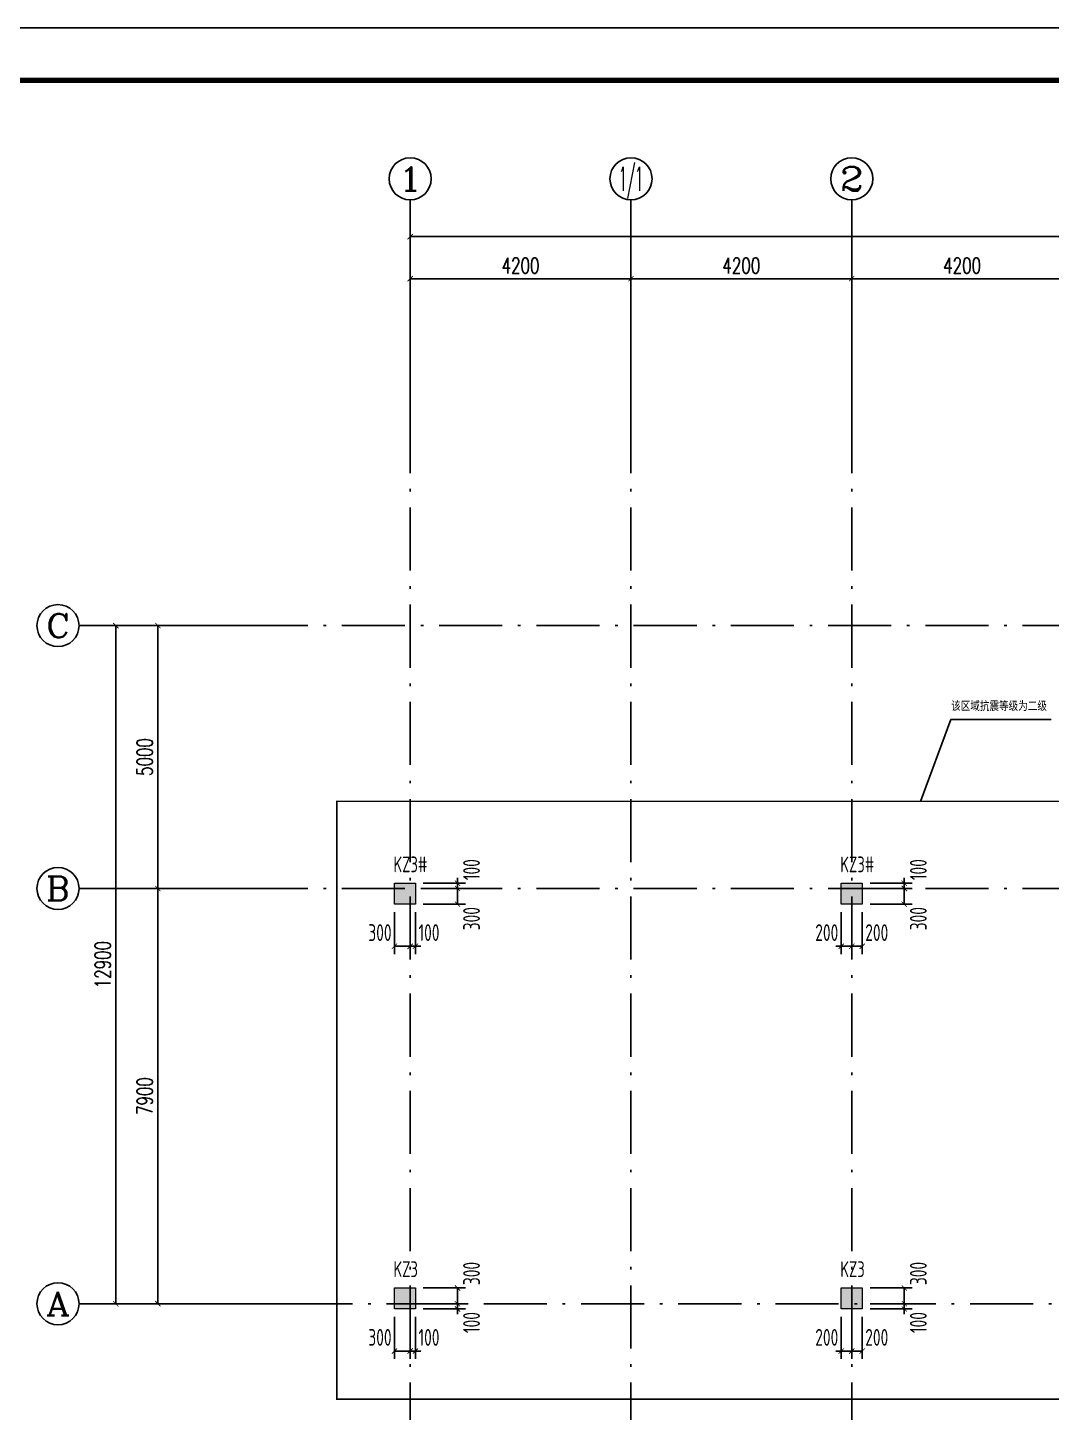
# Model space of a CAD drawing. Extents: x 169490 to 7584583, y -2399407 to 1374371.
# Drawn here: x 2643276 to 2662749, y 828852 to 855191 of the extents above; entities that cross this region are included whole.
import ezdxf
from ezdxf.enums import TextEntityAlignment as Align

# ---------------------------------------------------------------- set-up
doc = ezdxf.new("R2010")
doc.units = 0
doc.header["$LTSCALE"] = 100
doc.linetypes.add('D3轴线点划线', pattern=[18.5, 12, -3, 0.5, -3])
doc.linetypes.add('DASH', pattern=[0.35, 0.25, -0.1])
doc.layers.get('0').update_dxf_attribs({"linetype": 'CONTINUOUS'})
doc.layers.get('DEFPOINTS').update_dxf_attribs({"linetype": 'CONTINUOUS'})
for name, color, linetype in [('AXIS', 3, 'CONTINUOUS'), ('AXIS_TEXT', 4, 'CONTINUOUS'), ('C-AXIS(轴号)', 3, 'CONTINUOUS'), ('C-AXIS-T(字)', 7, 'CONTINUOUS'), ('C-DOTE', 8, 'D3轴线点划线'), ('dsptext_col', 2, 'CONTINUOUS'), ('S-COLU-DIM', 151, 'CONTINUOUS'), ('S-COLU-HATCH', 251, 'CONTINUOUS'), ('S-COLU-TEXT', 7, 'CONTINUOUS'), ('后浇带', 2, 'CONTINUOUS'), ('图框', 140, 'CONTINUOUS')]:
    doc.layers.add(name, color=color, linetype=linetype)
doc.layers.add('S-COLU-LINE1', color=6, linetype='CONTINUOUS', lineweight=18)
doc.styles.add('_TCH_AXIS', font='COMPLEX', dxfattribs={"bigfont": 'GBCBIG'})
doc.styles.add('_TCH_DIM_T3', font='SIMPLEX.shx', dxfattribs={"width": 0.705882, "bigfont": 'GBCBIG.shx'})
doc.styles.add('COMPLEX', font='COMPLEX')
doc.styles.add('TSSD_Dimension', font='Tssdeng.shx', dxfattribs={"width": 0.7, "bigfont": 'tssdchn.shx'})
doc.styles.add('黑体', font='simhei.ttf', dxfattribs={"width": 0.7})
doc.dimstyles.new('_TCH_ARCH&&100', dxfattribs={"dimtxt": 297.5, "dimasz": 100, "dimexe": 250, "dimexo": 300, "dimgap": 100, "dimtad": 1, "dimdec": 0, "dimzin": 0, "dimdsep": 46, "dimtxsty": '_TCH_DIM_T3', "dimblk": 'ARCHTICK', "dimcen": 0.09, "dimclrt": 7, "dimazin": 2, "dimtfac": 1, "dimtdec": 0, "dimtix": 1, "dimtmove": 2, "dimatfit": 3, "dimfxl": 1, "dimtolj": 1, "dimtzin": 0, "dimarcsym": 0})
doc.dimstyles.new('TSSD_100_100$0', dxfattribs={"dimtxt": 320, "dimasz": 100, "dimexe": 150, "dimexo": 150, "dimgap": 100, "dimtad": 1, "dimdec": 0, "dimzin": 0, "dimdsep": 46, "dimtxsty": 'TSSD_Dimension', "dimblk": 'ARCHTICK', "dimcen": 0, "dimclrt": 7, "dimadec": 1, "dimazin": 0, "dimtfac": 1, "dimtdec": 0, "dimtix": 1, "dimtmove": 2, "dimatfit": 3, "dimldrblk": '_TSDBK', "dimfxl": 1, "dimtolj": 1, "dimtzin": 0, "dimarcsym": 0})

# ---------------------------------------------------------------- blocks, each defined once
blk = doc.blocks.new('_ARCHTICK')
at = {"const_width": 0.15}
blk.add_lwpolyline([(-0.5, -0.5), (0.5, 0.5)], dxfattribs=at)
blk = doc.blocks.new('*D2110')
at = {"layer": 'AXIS', "color": 0, "lineweight": -2, "transparency": 16777216}
for p, q in [((2650552, 848217), (2650552, 851467)), ((2692552, 848217), (2692552, 851467)), ((2650552, 851217), (2692552, 851217))]:
    blk.add_line(p, q, dxfattribs=at)
at = {"layer": 'DEFPOINTS', "color": 0, "transparency": 16777216}
for p in [(2692552, 851217), (2650552, 847917), (2692552, 847917)]:
    blk.add_point(p, dxfattribs=at)
at = {"layer": 'AXIS', "color": 0, "lineweight": -2, "transparency": 16777216, "xscale": 100, "yscale": 100, "zscale": 100, "rotation": 180}
blk.add_blockref('_ARCHTICK', (2650552, 851217), dxfattribs=at)
at = {"layer": 'AXIS', "color": 0, "lineweight": -2, "transparency": 16777216, "xscale": 100, "yscale": 100, "zscale": 100}
blk.add_blockref('_ARCHTICK', (2692552, 851217), dxfattribs=at)
at = {"layer": 'AXIS', "color": 7, "transparency": 16777216, "insert": (2671552, 851466), "char_height": 297.5, "attachment_point": 5, "style": '_TCH_DIM_T3'}
blk.add_mtext('\\A1;42000', dxfattribs=at)
blk = doc.blocks.new('*D2111')
at = {"layer": 'AXIS', "color": 0, "lineweight": -2, "transparency": 16777216}
for p, q in [((2650552, 848217), (2650552, 850667)), ((2654752, 848217), (2654752, 850667)), ((2650552, 850417), (2654752, 850417))]:
    blk.add_line(p, q, dxfattribs=at)
at = {"layer": 'DEFPOINTS', "color": 0, "transparency": 16777216}
for p in [(2654752, 850417), (2650552, 847917), (2654752, 847917)]:
    blk.add_point(p, dxfattribs=at)
at = {"layer": 'AXIS', "color": 0, "lineweight": -2, "transparency": 16777216, "xscale": 100, "yscale": 100, "zscale": 100, "rotation": 180}
blk.add_blockref('_ARCHTICK', (2650552, 850417), dxfattribs=at)
at = {"layer": 'AXIS', "color": 0, "lineweight": -2, "transparency": 16777216, "xscale": 100, "yscale": 100, "zscale": 100}
blk.add_blockref('_ARCHTICK', (2654752, 850417), dxfattribs=at)
at = {"layer": 'AXIS', "color": 7, "transparency": 16777216, "insert": (2652652, 850666), "char_height": 297.5, "attachment_point": 5, "style": '_TCH_DIM_T3'}
blk.add_mtext('\\A1;4200', dxfattribs=at)
blk = doc.blocks.new('*D2112')
at = {"layer": 'AXIS', "color": 0, "lineweight": -2, "transparency": 16777216}
for p, q in [((2654752, 848217), (2654752, 850667)), ((2658952, 848217), (2658952, 850667)), ((2654752, 850417), (2658952, 850417))]:
    blk.add_line(p, q, dxfattribs=at)
at = {"layer": 'DEFPOINTS', "color": 0, "transparency": 16777216}
for p in [(2658952, 850417), (2654752, 847917), (2658952, 847917)]:
    blk.add_point(p, dxfattribs=at)
at = {"layer": 'AXIS', "color": 0, "lineweight": -2, "transparency": 16777216, "xscale": 100, "yscale": 100, "zscale": 100, "rotation": 180}
blk.add_blockref('_ARCHTICK', (2654752, 850417), dxfattribs=at)
at = {"layer": 'AXIS', "color": 0, "lineweight": -2, "transparency": 16777216, "xscale": 100, "yscale": 100, "zscale": 100}
blk.add_blockref('_ARCHTICK', (2658952, 850417), dxfattribs=at)
at = {"layer": 'AXIS', "color": 7, "transparency": 16777216, "insert": (2656852, 850666), "char_height": 297.5, "attachment_point": 5, "style": '_TCH_DIM_T3'}
blk.add_mtext('\\A1;4200', dxfattribs=at)
blk = doc.blocks.new('*D2113')
at = {"layer": 'AXIS', "color": 0, "lineweight": -2, "transparency": 16777216}
for p, q in [((2658952, 848217), (2658952, 850667)), ((2663152, 848217), (2663152, 850667)), ((2658952, 850417), (2663152, 850417))]:
    blk.add_line(p, q, dxfattribs=at)
at = {"layer": 'DEFPOINTS', "color": 0, "transparency": 16777216}
for p in [(2663152, 850417), (2658952, 847917), (2663152, 847917)]:
    blk.add_point(p, dxfattribs=at)
at = {"layer": 'AXIS', "color": 0, "lineweight": -2, "transparency": 16777216, "xscale": 100, "yscale": 100, "zscale": 100, "rotation": 180}
blk.add_blockref('_ARCHTICK', (2658952, 850417), dxfattribs=at)
at = {"layer": 'AXIS', "color": 0, "lineweight": -2, "transparency": 16777216, "xscale": 100, "yscale": 100, "zscale": 100}
blk.add_blockref('_ARCHTICK', (2663152, 850417), dxfattribs=at)
at = {"layer": 'AXIS', "color": 7, "transparency": 16777216, "insert": (2661052, 850666), "char_height": 297.5, "attachment_point": 5, "style": '_TCH_DIM_T3'}
blk.add_mtext('\\A1;4200', dxfattribs=at)
blk = doc.blocks.new('*D2135')
at = {"layer": 'AXIS', "color": 0, "lineweight": -2, "transparency": 16777216}
for p, q in [((2647952, 843817), (2644702, 843817)), ((2644952, 830917), (2644952, 843817)), ((2647952, 830917), (2644702, 830917))]:
    blk.add_line(p, q, dxfattribs=at)
at = {"layer": 'DEFPOINTS', "color": 0, "transparency": 16777216}
for p in [(2644952, 843817), (2648252, 843817), (2648252, 830917)]:
    blk.add_point(p, dxfattribs=at)
at = {"layer": 'AXIS', "color": 0, "lineweight": -2, "transparency": 16777216, "xscale": 100, "yscale": 100, "zscale": 100}
for p, rotation in [((2644952, 843817), 90), ((2644952, 830917), 270)]:
    blk.add_blockref('_ARCHTICK', p, dxfattribs=dict(at, rotation=rotation))
at = {"layer": 'AXIS', "color": 7, "transparency": 16777216, "insert": (2644704, 837367), "char_height": 297.5, "attachment_point": 5, "rotation": 90, "style": '_TCH_DIM_T3'}
blk.add_mtext('\\A1;12900', dxfattribs=at)
blk = doc.blocks.new('*D2136')
at = {"layer": 'AXIS', "color": 0, "lineweight": -2, "transparency": 16777216}
for p, q in [((2647952, 843817), (2645502, 843817)), ((2645752, 838817), (2645752, 843817)), ((2647952, 838817), (2645502, 838817))]:
    blk.add_line(p, q, dxfattribs=at)
at = {"layer": 'DEFPOINTS', "color": 0, "transparency": 16777216}
for p in [(2645752, 843817), (2648252, 843817), (2648252, 838817)]:
    blk.add_point(p, dxfattribs=at)
at = {"layer": 'AXIS', "color": 0, "lineweight": -2, "transparency": 16777216, "xscale": 100, "yscale": 100, "zscale": 100}
for p, rotation in [((2645752, 843817), 90), ((2645752, 838817), 270)]:
    blk.add_blockref('_ARCHTICK', p, dxfattribs=dict(at, rotation=rotation))
at = {"layer": 'AXIS', "color": 7, "transparency": 16777216, "insert": (2645504, 841317), "char_height": 297.5, "attachment_point": 5, "rotation": 90, "style": '_TCH_DIM_T3'}
blk.add_mtext('\\A1;5000', dxfattribs=at)
blk = doc.blocks.new('*D2137')
at = {"layer": 'AXIS', "color": 0, "lineweight": -2, "transparency": 16777216}
for p, q in [((2647952, 838817), (2645502, 838817)), ((2645752, 830917), (2645752, 838817)), ((2647952, 830917), (2645502, 830917))]:
    blk.add_line(p, q, dxfattribs=at)
at = {"layer": 'DEFPOINTS', "color": 0, "transparency": 16777216}
for p in [(2645752, 838817), (2648252, 838817), (2648252, 830917)]:
    blk.add_point(p, dxfattribs=at)
at = {"layer": 'AXIS', "color": 0, "lineweight": -2, "transparency": 16777216, "xscale": 100, "yscale": 100, "zscale": 100}
for p, rotation in [((2645752, 838817), 90), ((2645752, 830917), 270)]:
    blk.add_blockref('_ARCHTICK', p, dxfattribs=dict(at, rotation=rotation))
at = {"layer": 'AXIS', "color": 7, "transparency": 16777216, "insert": (2645504, 834867), "char_height": 297.5, "attachment_point": 5, "rotation": 90, "style": '_TCH_DIM_T3'}
blk.add_mtext('\\A1;7900', dxfattribs=at)
blk = doc.blocks.new('_AXISO')
blk.add_circle((0, 0), 0.5)
at = {"layer": 'AXIS_TEXT', "style": 'COMPLEX', "width": 1.041667}
blk.add_attdef('A', text='', height=0.56, dxfattribs=at).set_placement((-0.25, -0.28), (0.25, -0.28), align=Align.FIT)
blk = doc.blocks.new('*D2148')
at = {"layer": 'DEFPOINTS', "color": 0, "ltscale": 10, "transparency": 16777216}
for p in [(2658952, 838517), (2659152, 838517), (2658952, 837717)]:
    blk.add_point(p, dxfattribs=at)
at = {"layer": 'S-COLU-DIM', "color": 0, "lineweight": -2, "ltscale": 10, "transparency": 16777216}
for p, q in [((2658952, 838367), (2658952, 837567)), ((2659152, 838367), (2659152, 837567)), ((2659152, 837717), (2658952, 837717))]:
    blk.add_line(p, q, dxfattribs=at)
at = {"layer": 'S-COLU-DIM', "color": 0, "lineweight": -2, "ltscale": 10, "transparency": 16777216, "xscale": 100, "yscale": 100, "zscale": 100, "rotation": 180}
blk.add_blockref('_ARCHTICK', (2658952, 837717), dxfattribs=at)
at = {"layer": 'S-COLU-DIM', "color": 0, "lineweight": -2, "ltscale": 10, "transparency": 16777216, "xscale": 100, "yscale": 100, "zscale": 100}
blk.add_blockref('_ARCHTICK', (2659152, 837717), dxfattribs=at)
at = {"layer": 'S-COLU-DIM', "color": 7, "ltscale": 10, "transparency": 16777216, "insert": (2659428, 837977), "char_height": 320, "attachment_point": 5, "style": 'TSSD_Dimension'}
blk.add_mtext('\\A1;200', dxfattribs=at)
blk = doc.blocks.new('_TSDBK')
blk.add_line((-1, 0), (0, 0))
at = {"const_width": 0.5}
blk.add_lwpolyline([(-0.7, -0.7), (0.7, 0.7)], dxfattribs=at)
blk = doc.blocks.new('*D2149')
at = {"layer": 'DEFPOINTS', "color": 0, "ltscale": 10, "transparency": 16777216}
for p in [(2658752, 838517), (2658952, 838517), (2658752, 837717)]:
    blk.add_point(p, dxfattribs=at)
at = {"layer": 'S-COLU-DIM', "color": 0, "lineweight": -2, "ltscale": 10, "transparency": 16777216}
for p, q in [((2658752, 838367), (2658752, 837567)), ((2658952, 838367), (2658952, 837567)), ((2658752, 837717), (2658652, 837717)), ((2658952, 837717), (2658752, 837717)), ((2658952, 837717), (2659052, 837717))]:
    blk.add_line(p, q, dxfattribs=at)
at = {"layer": 'S-COLU-DIM', "color": 0, "lineweight": -2, "ltscale": 10, "transparency": 16777216, "xscale": 100, "yscale": 100, "zscale": 100}
blk.add_blockref('_ARCHTICK', (2658752, 837717), dxfattribs=at)
at = {"layer": 'S-COLU-DIM', "color": 0, "lineweight": -2, "ltscale": 10, "transparency": 16777216, "xscale": 100, "yscale": 100, "zscale": 100, "rotation": 180}
blk.add_blockref('_ARCHTICK', (2658952, 837717), dxfattribs=at)
at = {"layer": 'S-COLU-DIM', "color": 7, "ltscale": 10, "transparency": 16777216, "insert": (2658477, 837977), "char_height": 320, "attachment_point": 5, "style": 'TSSD_Dimension'}
blk.add_mtext('\\A1;200', dxfattribs=at)
blk = doc.blocks.new('*D2150')
at = {"layer": 'DEFPOINTS', "color": 0, "ltscale": 10, "transparency": 16777216}
for p in [(2659152, 838817), (2659952, 838817), (2659152, 838517)]:
    blk.add_point(p, dxfattribs=at)
at = {"layer": 'S-COLU-DIM', "color": 0, "lineweight": -2, "ltscale": 10, "transparency": 16777216}
for p, q in [((2659302, 838817), (2660102, 838817)), ((2659952, 838517), (2659952, 838817)), ((2659302, 838517), (2660102, 838517))]:
    blk.add_line(p, q, dxfattribs=at)
at = {"layer": 'S-COLU-DIM', "color": 0, "lineweight": -2, "ltscale": 10, "transparency": 16777216, "xscale": 100, "yscale": 100, "zscale": 100}
for p, rotation in [((2659952, 838817), 90), ((2659952, 838517), 270)]:
    blk.add_blockref('_ARCHTICK', p, dxfattribs=dict(at, rotation=rotation))
at = {"layer": 'S-COLU-DIM', "color": 7, "ltscale": 10, "transparency": 16777216, "insert": (2660219, 838242), "char_height": 320, "attachment_point": 5, "rotation": 90, "style": 'TSSD_Dimension'}
blk.add_mtext('\\A1;300', dxfattribs=at)
blk = doc.blocks.new('*D2151')
at = {"layer": 'DEFPOINTS', "color": 0, "ltscale": 10, "transparency": 16777216}
for p in [(2659152, 838917), (2659152, 838817), (2659952, 838917)]:
    blk.add_point(p, dxfattribs=at)
at = {"layer": 'S-COLU-DIM', "color": 0, "lineweight": -2, "ltscale": 10, "transparency": 16777216}
for p, q in [((2659952, 838917), (2659952, 839017)), ((2659302, 838917), (2660102, 838917)), ((2659302, 838817), (2660102, 838817)), ((2659952, 838817), (2659952, 838917)), ((2659952, 838817), (2659952, 838717))]:
    blk.add_line(p, q, dxfattribs=at)
at = {"layer": 'S-COLU-DIM', "color": 0, "lineweight": -2, "ltscale": 10, "transparency": 16777216, "xscale": 100, "yscale": 100, "zscale": 100}
for p, rotation in [((2659952, 838917), 270), ((2659952, 838817), 90)]:
    blk.add_blockref('_ARCHTICK', p, dxfattribs=dict(at, rotation=rotation))
at = {"layer": 'S-COLU-DIM', "color": 7, "ltscale": 10, "transparency": 16777216, "insert": (2660219, 839175), "char_height": 320, "attachment_point": 5, "rotation": 90, "style": 'TSSD_Dimension'}
blk.add_mtext('\\A1;100', dxfattribs=at)
blk = doc.blocks.new('*D2152')
at = {"layer": 'DEFPOINTS', "color": 0, "ltscale": 10, "transparency": 16777216}
for p in [(2650552, 838517), (2650652, 838517), (2650552, 837717)]:
    blk.add_point(p, dxfattribs=at)
at = {"layer": 'S-COLU-DIM', "color": 0, "lineweight": -2, "ltscale": 10, "transparency": 16777216}
for p, q in [((2650552, 838367), (2650552, 837567)), ((2650652, 838367), (2650652, 837567)), ((2650552, 837717), (2650452, 837717)), ((2650652, 837717), (2650552, 837717)), ((2650652, 837717), (2650752, 837717))]:
    blk.add_line(p, q, dxfattribs=at)
at = {"layer": 'S-COLU-DIM', "color": 0, "lineweight": -2, "ltscale": 10, "transparency": 16777216, "xscale": 100, "yscale": 100, "zscale": 100}
blk.add_blockref('_ARCHTICK', (2650552, 837717), dxfattribs=at)
at = {"layer": 'S-COLU-DIM', "color": 0, "lineweight": -2, "ltscale": 10, "transparency": 16777216, "xscale": 100, "yscale": 100, "zscale": 100, "rotation": 180}
blk.add_blockref('_ARCHTICK', (2650652, 837717), dxfattribs=at)
at = {"layer": 'S-COLU-DIM', "color": 7, "ltscale": 10, "transparency": 16777216, "insert": (2650910, 837977), "char_height": 320, "attachment_point": 5, "style": 'TSSD_Dimension'}
blk.add_mtext('\\A1;100', dxfattribs=at)
blk = doc.blocks.new('*D2153')
at = {"layer": 'DEFPOINTS', "color": 0, "ltscale": 10, "transparency": 16777216}
for p in [(2650252, 838517), (2650552, 838517), (2650252, 837717)]:
    blk.add_point(p, dxfattribs=at)
at = {"layer": 'S-COLU-DIM', "color": 0, "lineweight": -2, "ltscale": 10, "transparency": 16777216}
for p, q in [((2650252, 838367), (2650252, 837567)), ((2650552, 838367), (2650552, 837567)), ((2650552, 837717), (2650252, 837717))]:
    blk.add_line(p, q, dxfattribs=at)
at = {"layer": 'S-COLU-DIM', "color": 0, "lineweight": -2, "ltscale": 10, "transparency": 16777216, "xscale": 100, "yscale": 100, "zscale": 100, "rotation": 180}
blk.add_blockref('_ARCHTICK', (2650252, 837717), dxfattribs=at)
at = {"layer": 'S-COLU-DIM', "color": 0, "lineweight": -2, "ltscale": 10, "transparency": 16777216, "xscale": 100, "yscale": 100, "zscale": 100}
blk.add_blockref('_ARCHTICK', (2650552, 837717), dxfattribs=at)
at = {"layer": 'S-COLU-DIM', "color": 7, "ltscale": 10, "transparency": 16777216, "insert": (2649977, 837977), "char_height": 320, "attachment_point": 5, "style": 'TSSD_Dimension'}
blk.add_mtext('\\A1;300', dxfattribs=at)
blk = doc.blocks.new('*D2154')
at = {"layer": 'DEFPOINTS', "color": 0, "ltscale": 10, "transparency": 16777216}
for p in [(2650652, 838817), (2651452, 838817), (2650652, 838517)]:
    blk.add_point(p, dxfattribs=at)
at = {"layer": 'S-COLU-DIM', "color": 0, "lineweight": -2, "ltscale": 10, "transparency": 16777216}
for p, q in [((2650802, 838817), (2651602, 838817)), ((2651452, 838517), (2651452, 838817)), ((2650802, 838517), (2651602, 838517))]:
    blk.add_line(p, q, dxfattribs=at)
at = {"layer": 'S-COLU-DIM', "color": 0, "lineweight": -2, "ltscale": 10, "transparency": 16777216, "xscale": 100, "yscale": 100, "zscale": 100}
for p, rotation in [((2651452, 838817), 90), ((2651452, 838517), 270)]:
    blk.add_blockref('_ARCHTICK', p, dxfattribs=dict(at, rotation=rotation))
at = {"layer": 'S-COLU-DIM', "color": 7, "ltscale": 10, "transparency": 16777216, "insert": (2651719, 838242), "char_height": 320, "attachment_point": 5, "rotation": 90, "style": 'TSSD_Dimension'}
blk.add_mtext('\\A1;300', dxfattribs=at)
blk = doc.blocks.new('*D2155')
at = {"layer": 'DEFPOINTS', "color": 0, "ltscale": 10, "transparency": 16777216}
for p in [(2650652, 838917), (2650652, 838817), (2651452, 838917)]:
    blk.add_point(p, dxfattribs=at)
at = {"layer": 'S-COLU-DIM', "color": 0, "lineweight": -2, "ltscale": 10, "transparency": 16777216}
for p, q in [((2651452, 838917), (2651452, 839017)), ((2650802, 838917), (2651602, 838917)), ((2650802, 838817), (2651602, 838817)), ((2651452, 838817), (2651452, 838917)), ((2651452, 838817), (2651452, 838717))]:
    blk.add_line(p, q, dxfattribs=at)
at = {"layer": 'S-COLU-DIM', "color": 0, "lineweight": -2, "ltscale": 10, "transparency": 16777216, "xscale": 100, "yscale": 100, "zscale": 100}
for p, rotation in [((2651452, 838917), 270), ((2651452, 838817), 90)]:
    blk.add_blockref('_ARCHTICK', p, dxfattribs=dict(at, rotation=rotation))
at = {"layer": 'S-COLU-DIM', "color": 7, "ltscale": 10, "transparency": 16777216, "insert": (2651719, 839175), "char_height": 320, "attachment_point": 5, "rotation": 90, "style": 'TSSD_Dimension'}
blk.add_mtext('\\A1;100', dxfattribs=at)
blk = doc.blocks.new('*D2156')
at = {"layer": 'DEFPOINTS', "color": 0, "ltscale": 10, "transparency": 16777216}
for p in [(2650552, 830817), (2650652, 830817), (2650552, 830017)]:
    blk.add_point(p, dxfattribs=at)
at = {"layer": 'S-COLU-DIM', "color": 0, "lineweight": -2, "ltscale": 10, "transparency": 16777216}
for p, q in [((2650552, 830667), (2650552, 829867)), ((2650652, 830667), (2650652, 829867)), ((2650552, 830017), (2650452, 830017)), ((2650652, 830017), (2650552, 830017)), ((2650652, 830017), (2650752, 830017))]:
    blk.add_line(p, q, dxfattribs=at)
at = {"layer": 'S-COLU-DIM', "color": 0, "lineweight": -2, "ltscale": 10, "transparency": 16777216, "xscale": 100, "yscale": 100, "zscale": 100}
blk.add_blockref('_ARCHTICK', (2650552, 830017), dxfattribs=at)
at = {"layer": 'S-COLU-DIM', "color": 0, "lineweight": -2, "ltscale": 10, "transparency": 16777216, "xscale": 100, "yscale": 100, "zscale": 100, "rotation": 180}
blk.add_blockref('_ARCHTICK', (2650652, 830017), dxfattribs=at)
at = {"layer": 'S-COLU-DIM', "color": 7, "ltscale": 10, "transparency": 16777216, "insert": (2650910, 830277), "char_height": 320, "attachment_point": 5, "style": 'TSSD_Dimension'}
blk.add_mtext('\\A1;100', dxfattribs=at)
blk = doc.blocks.new('*D2157')
at = {"layer": 'DEFPOINTS', "color": 0, "ltscale": 10, "transparency": 16777216}
for p in [(2650252, 830817), (2650552, 830817), (2650252, 830017)]:
    blk.add_point(p, dxfattribs=at)
at = {"layer": 'S-COLU-DIM', "color": 0, "lineweight": -2, "ltscale": 10, "transparency": 16777216}
for p, q in [((2650252, 830667), (2650252, 829867)), ((2650552, 830667), (2650552, 829867)), ((2650552, 830017), (2650252, 830017))]:
    blk.add_line(p, q, dxfattribs=at)
at = {"layer": 'S-COLU-DIM', "color": 0, "lineweight": -2, "ltscale": 10, "transparency": 16777216, "xscale": 100, "yscale": 100, "zscale": 100, "rotation": 180}
blk.add_blockref('_ARCHTICK', (2650252, 830017), dxfattribs=at)
at = {"layer": 'S-COLU-DIM', "color": 0, "lineweight": -2, "ltscale": 10, "transparency": 16777216, "xscale": 100, "yscale": 100, "zscale": 100}
blk.add_blockref('_ARCHTICK', (2650552, 830017), dxfattribs=at)
at = {"layer": 'S-COLU-DIM', "color": 7, "ltscale": 10, "transparency": 16777216, "insert": (2649977, 830277), "char_height": 320, "attachment_point": 5, "style": 'TSSD_Dimension'}
blk.add_mtext('\\A1;300', dxfattribs=at)
blk = doc.blocks.new('*D2158')
at = {"layer": 'DEFPOINTS', "color": 0, "ltscale": 10, "transparency": 16777216}
for p in [(2650652, 831217), (2650652, 830917), (2651452, 830917)]:
    blk.add_point(p, dxfattribs=at)
at = {"layer": 'S-COLU-DIM', "color": 0, "lineweight": -2, "ltscale": 10, "transparency": 16777216}
for p, q in [((2650802, 831217), (2651602, 831217)), ((2651452, 831217), (2651452, 830917)), ((2650802, 830917), (2651602, 830917))]:
    blk.add_line(p, q, dxfattribs=at)
at = {"layer": 'S-COLU-DIM', "color": 0, "lineweight": -2, "ltscale": 10, "transparency": 16777216, "xscale": 100, "yscale": 100, "zscale": 100}
for p, rotation in [((2651452, 831217), 90), ((2651452, 830917), 270)]:
    blk.add_blockref('_ARCHTICK', p, dxfattribs=dict(at, rotation=rotation))
at = {"layer": 'S-COLU-DIM', "color": 7, "ltscale": 10, "transparency": 16777216, "insert": (2651719, 831492), "char_height": 320, "attachment_point": 5, "rotation": 90, "style": 'TSSD_Dimension'}
blk.add_mtext('\\A1;300', dxfattribs=at)
blk = doc.blocks.new('*D2159')
at = {"layer": 'DEFPOINTS', "color": 0, "ltscale": 10, "transparency": 16777216}
for p in [(2650652, 830917), (2650652, 830817), (2651452, 830817)]:
    blk.add_point(p, dxfattribs=at)
at = {"layer": 'S-COLU-DIM', "color": 0, "lineweight": -2, "ltscale": 10, "transparency": 16777216}
for p, q in [((2650802, 830917), (2651602, 830917)), ((2650802, 830817), (2651602, 830817)), ((2651452, 830917), (2651452, 831017)), ((2651452, 830917), (2651452, 830817)), ((2651452, 830817), (2651452, 830717))]:
    blk.add_line(p, q, dxfattribs=at)
at = {"layer": 'S-COLU-DIM', "color": 0, "lineweight": -2, "ltscale": 10, "transparency": 16777216, "xscale": 100, "yscale": 100, "zscale": 100}
for p, rotation in [((2651452, 830917), 270), ((2651452, 830817), 90)]:
    blk.add_blockref('_ARCHTICK', p, dxfattribs=dict(at, rotation=rotation))
at = {"layer": 'S-COLU-DIM', "color": 7, "ltscale": 10, "transparency": 16777216, "insert": (2651719, 830559), "char_height": 320, "attachment_point": 5, "rotation": 90, "style": 'TSSD_Dimension'}
blk.add_mtext('\\A1;100', dxfattribs=at)
blk = doc.blocks.new('*D2160')
at = {"layer": 'DEFPOINTS', "color": 0, "ltscale": 10, "transparency": 16777216}
for p in [(2658952, 830817), (2659152, 830817), (2658952, 830017)]:
    blk.add_point(p, dxfattribs=at)
at = {"layer": 'S-COLU-DIM', "color": 0, "lineweight": -2, "ltscale": 10, "transparency": 16777216}
for p, q in [((2658952, 830667), (2658952, 829867)), ((2659152, 830667), (2659152, 829867)), ((2659152, 830017), (2658952, 830017))]:
    blk.add_line(p, q, dxfattribs=at)
at = {"layer": 'S-COLU-DIM', "color": 0, "lineweight": -2, "ltscale": 10, "transparency": 16777216, "xscale": 100, "yscale": 100, "zscale": 100, "rotation": 180}
blk.add_blockref('_ARCHTICK', (2658952, 830017), dxfattribs=at)
at = {"layer": 'S-COLU-DIM', "color": 0, "lineweight": -2, "ltscale": 10, "transparency": 16777216, "xscale": 100, "yscale": 100, "zscale": 100}
blk.add_blockref('_ARCHTICK', (2659152, 830017), dxfattribs=at)
at = {"layer": 'S-COLU-DIM', "color": 7, "ltscale": 10, "transparency": 16777216, "insert": (2659428, 830277), "char_height": 320, "attachment_point": 5, "style": 'TSSD_Dimension'}
blk.add_mtext('\\A1;200', dxfattribs=at)
blk = doc.blocks.new('*D2161')
at = {"layer": 'DEFPOINTS', "color": 0, "ltscale": 10, "transparency": 16777216}
for p in [(2658752, 830817), (2658952, 830817), (2658752, 830017)]:
    blk.add_point(p, dxfattribs=at)
at = {"layer": 'S-COLU-DIM', "color": 0, "lineweight": -2, "ltscale": 10, "transparency": 16777216}
for p, q in [((2658752, 830667), (2658752, 829867)), ((2658952, 830667), (2658952, 829867)), ((2658752, 830017), (2658652, 830017)), ((2658952, 830017), (2658752, 830017)), ((2658952, 830017), (2659052, 830017))]:
    blk.add_line(p, q, dxfattribs=at)
at = {"layer": 'S-COLU-DIM', "color": 0, "lineweight": -2, "ltscale": 10, "transparency": 16777216, "xscale": 100, "yscale": 100, "zscale": 100}
blk.add_blockref('_ARCHTICK', (2658752, 830017), dxfattribs=at)
at = {"layer": 'S-COLU-DIM', "color": 0, "lineweight": -2, "ltscale": 10, "transparency": 16777216, "xscale": 100, "yscale": 100, "zscale": 100, "rotation": 180}
blk.add_blockref('_ARCHTICK', (2658952, 830017), dxfattribs=at)
at = {"layer": 'S-COLU-DIM', "color": 7, "ltscale": 10, "transparency": 16777216, "insert": (2658477, 830277), "char_height": 320, "attachment_point": 5, "style": 'TSSD_Dimension'}
blk.add_mtext('\\A1;200', dxfattribs=at)
blk = doc.blocks.new('*D2162')
at = {"layer": 'DEFPOINTS', "color": 0, "ltscale": 10, "transparency": 16777216}
for p in [(2659152, 831217), (2659152, 830917), (2659952, 830917)]:
    blk.add_point(p, dxfattribs=at)
at = {"layer": 'S-COLU-DIM', "color": 0, "lineweight": -2, "ltscale": 10, "transparency": 16777216}
for p, q in [((2659302, 831217), (2660102, 831217)), ((2659952, 831217), (2659952, 830917)), ((2659302, 830917), (2660102, 830917))]:
    blk.add_line(p, q, dxfattribs=at)
at = {"layer": 'S-COLU-DIM', "color": 0, "lineweight": -2, "ltscale": 10, "transparency": 16777216, "xscale": 100, "yscale": 100, "zscale": 100}
for p, rotation in [((2659952, 831217), 90), ((2659952, 830917), 270)]:
    blk.add_blockref('_ARCHTICK', p, dxfattribs=dict(at, rotation=rotation))
at = {"layer": 'S-COLU-DIM', "color": 7, "ltscale": 10, "transparency": 16777216, "insert": (2660219, 831492), "char_height": 320, "attachment_point": 5, "rotation": 90, "style": 'TSSD_Dimension'}
blk.add_mtext('\\A1;300', dxfattribs=at)
blk = doc.blocks.new('*D2163')
at = {"layer": 'DEFPOINTS', "color": 0, "ltscale": 10, "transparency": 16777216}
for p in [(2659152, 830917), (2659152, 830817), (2659952, 830817)]:
    blk.add_point(p, dxfattribs=at)
at = {"layer": 'S-COLU-DIM', "color": 0, "lineweight": -2, "ltscale": 10, "transparency": 16777216}
for p, q in [((2659302, 830917), (2660102, 830917)), ((2659302, 830817), (2660102, 830817)), ((2659952, 830917), (2659952, 831017)), ((2659952, 830917), (2659952, 830817)), ((2659952, 830817), (2659952, 830717))]:
    blk.add_line(p, q, dxfattribs=at)
at = {"layer": 'S-COLU-DIM', "color": 0, "lineweight": -2, "ltscale": 10, "transparency": 16777216, "xscale": 100, "yscale": 100, "zscale": 100}
for p, rotation in [((2659952, 830917), 270), ((2659952, 830817), 90)]:
    blk.add_blockref('_ARCHTICK', p, dxfattribs=dict(at, rotation=rotation))
at = {"layer": 'S-COLU-DIM', "color": 7, "ltscale": 10, "transparency": 16777216, "insert": (2660219, 830559), "char_height": 320, "attachment_point": 5, "rotation": 90, "style": 'TSSD_Dimension'}
blk.add_mtext('\\A1;100', dxfattribs=at)

msp = doc.modelspace()

# ---------------------------------------------------------------- hatches: boundary and pattern name
at = {"layer": 'S-COLU-HATCH'}
h = msp.add_hatch(color=256, dxfattribs=at)
h.dxf.hatch_style = 1
h.paths.add_polyline_path([(2650252.4, 838916.9), (2650652.4, 838916.9), (2650652.4, 838516.9), (2650252.4, 838516.9)])
h = msp.add_hatch(color=256, dxfattribs=at)
h.dxf.hatch_style = 1
h.paths.add_polyline_path([(2658752.4, 838916.9), (2659152.4, 838916.9), (2659152.4, 838516.9), (2658752.4, 838516.9)])
h = msp.add_hatch(color=256, dxfattribs=at)
h.dxf.hatch_style = 1
h.paths.add_polyline_path([(2650252.4, 831216.9), (2650652.4, 831216.9), (2650652.4, 830816.9), (2650252.4, 830816.9)])
h = msp.add_hatch(color=256, dxfattribs=at)
h.dxf.hatch_style = 1
h.paths.add_polyline_path([(2658752.4, 831216.9), (2659152.4, 831216.9), (2659152.4, 830816.9), (2658752.4, 830816.9)])

# ---------------------------------------------------------------- linework, layer by layer
at = {"layer": 'C-AXIS(轴号)'}
for p, q in [((2650552.4, 847916.9), (2650552.4, 851916.9)), ((2654752.4, 847916.9), (2654752.4, 851916.9)), ((2658952.4, 847916.9), (2658952.4, 851916.9)), ((2648252.4, 843816.9), (2644252.4, 843816.9)), ((2648252.4, 838816.9), (2644252.4, 838816.9)), ((2648252.4, 830916.9), (2644252.4, 830916.9))]:
    msp.add_line(p, q, dxfattribs=at)
at = {"layer": 'C-DOTE'}
for p, q in [((2650552.4, 847916.9), (2650552.4, 828616.9)), ((2654752.4, 847916.9), (2654752.4, 828616.9)), ((2658952.4, 847916.9), (2658952.4, 828616.9)), ((2694852.4, 843816.9), (2648252.4, 843816.9)), ((2694852.4, 838816.9), (2648252.4, 838816.9)), ((2648252.4, 830916.9), (2694852.4, 830916.9))]:
    msp.add_line(p, q, dxfattribs=at)
at = {"layer": 'dsptext_col', "ltscale": 10}
msp.add_lwpolyline([(2639899.2, 854191.4), (2703699.2, 854191.4), (2703699.2, 814191.4), (2639899.2, 814191.4)], close=True, dxfattribs=at)
at = {"layer": 'S-COLU-LINE1'}
for points in [[(2650252.4, 838916.9), (2650652.4, 838916.9), (2650652.4, 838516.9), (2650252.4, 838516.9)], [(2658752.4, 838916.9), (2659152.4, 838916.9), (2659152.4, 838516.9), (2658752.4, 838516.9)], [(2650252.4, 831216.9), (2650652.4, 831216.9), (2650652.4, 830816.9), (2650252.4, 830816.9)], [(2658752.4, 831216.9), (2659152.4, 831216.9), (2659152.4, 830816.9), (2658752.4, 830816.9)]]:
    msp.add_lwpolyline(points, close=True, dxfattribs=at)
at = {"layer": '后浇带', "color": 3, "linetype": 'Continuous', "ltscale": 10}
for p, q in [((2660262.4, 840473.9), (2660835.9, 842031.8)), ((2660835.9, 842031.8), (2662744.7, 842031.8))]:
    msp.add_line(p, q, dxfattribs=at)
at = {"layer": '后浇带', "color": 3, "linetype": 'DASH', "ltscale": 10, "const_width": 30}
msp.add_lwpolyline([(2649158.8, 840473.9), (2669807.8, 840473.9), (2669807.8, 829101.3), (2649158.8, 829101.3)], close=True, dxfattribs=at)
at = {"layer": '图框'}
msp.add_lwpolyline([(2637399.2, 813191.4), (2711699.2, 813191.4), (2711699.2, 855191.4), (2637399.2, 855191.4)], close=True, dxfattribs=at)
at = {"layer": '图框', "const_width": 100}
msp.add_lwpolyline([(2639899.2, 814191.4), (2710699.2, 814191.4), (2710699.2, 854191.4), (2639899.2, 854191.4)], close=True, dxfattribs=at)

# ---------------------------------------------------------------- block references
at = {"layer": 'C-AXIS(轴号)'}
ref = msp.add_blockref('_AXISO', (2650552.4, 852316.9), dxfattribs=dict(at, xscale=800, yscale=800, zscale=800))
ref.add_attrib('A', '1', dxfattribs={"layer": 'C-AXIS-T(字)', "height": 452.5, "style": '_TCH_AXIS', "width": 2.333333}).set_placement((2650326.1, 852090.6), (2650778.7, 852090.6), align=Align.FIT)
ref = msp.add_blockref('_AXISO', (2654752.4, 852316.9), dxfattribs=dict(at, xscale=800, yscale=800, zscale=800))
ref.add_attrib('A', '1/1', dxfattribs={"layer": 'C-AXIS-T(字)', "height": 452.55, "style": '_TCH_AXIS', "width": 0.456522}).set_placement((2654526.1, 852090.6), (2654978.7, 852090.6), align=Align.FIT)
ref = msp.add_blockref('_AXISO', (2658952.4, 852316.9), dxfattribs=dict(at, xscale=800, yscale=800, zscale=800))
ref.add_attrib('A', '2', dxfattribs={"layer": 'C-AXIS-T(字)', "height": 452.5, "style": '_TCH_AXIS', "width": 1.5}).set_placement((2658726.1, 852090.6), (2659178.7, 852090.6), align=Align.FIT)
ref = msp.add_blockref('_AXISO', (2643852.4, 843816.9), dxfattribs=dict(at, xscale=800, yscale=800, zscale=800))
ref.add_attrib('A', 'C', dxfattribs={"layer": 'C-AXIS-T(字)', "height": 452.5, "style": '_TCH_AXIS', "width": 1.4}).set_placement((2643626.1, 843590.6), (2644078.7, 843590.6), align=Align.FIT)
ref = msp.add_blockref('_AXISO', (2643852.4, 838816.9), dxfattribs=dict(at, xscale=800, yscale=800, zscale=800))
ref.add_attrib('A', 'B', dxfattribs={"layer": 'C-AXIS-T(字)', "height": 452.5, "style": '_TCH_AXIS', "width": 1.235294}).set_placement((2643626.1, 838590.6), (2644078.7, 838590.6), align=Align.FIT)
ref = msp.add_blockref('_AXISO', (2643852.4, 830916.9), dxfattribs=dict(at, xscale=800, yscale=800, zscale=800))
ref.add_attrib('A', 'A', dxfattribs={"layer": 'C-AXIS-T(字)', "height": 452.5, "style": '_TCH_AXIS', "width": 1.166667}).set_placement((2643626.1, 830690.6), (2644078.7, 830690.6), align=Align.FIT)

# ---------------------------------------------------------------- texts
at = {"layer": 'S-COLU-TEXT', "color": 4, "style": 'TSSD_Dimension', "width": 0.7}
for s, p in [('KZ3#', (2650234.5, 839124.5)), ('KZ3#', (2658734.5, 839124.5)), ('KZ3', (2650234.5, 831424.5)), ('KZ3', (2658734.5, 831424.5))]:
    msp.add_text(s, height=300, dxfattribs=at).set_placement(p)
at = {"layer": '后浇带', "color": 3, "linetype": 'Continuous', "ltscale": 10, "style": '黑体', "width": 0.8}
msp.add_text('该区域抗震等级为二级', height=162.8, dxfattribs=at).set_placement((2660842.7, 842210.2))

# ---------------------------------------------------------------- dimensions: what is measured, and where the dimension line sits
at = {"layer": 'AXIS'}
for p1, p2, distance, picture, middle in [((2650552.4, 847916.9), (2692552.4, 847916.9), 3300, '*D2110', (2671552.4, 851465.7)), ((2650552.4, 847916.9), (2654752.4, 847916.9), 2500, '*D2111', (2652652.4, 850665.7)), ((2654752.4, 847916.9), (2658952.4, 847916.9), 2500, '*D2112', (2656852.4, 850665.7)), ((2658952.4, 847916.9), (2663152.4, 847916.9), 2500, '*D2113', (2661052.4, 850665.7)), ((2648252.4, 830916.9), (2648252.4, 843816.9), 3300, '*D2135', (2644703.6, 837366.9)), ((2648252.4, 838816.9), (2648252.4, 843816.9), 2500, '*D2136', (2645503.6, 841316.9)), ((2648252.4, 830916.9), (2648252.4, 838816.9), 2500, '*D2137', (2645503.6, 834866.9))]:
    dim = msp.add_aligned_dim(p1=p1, p2=p2, distance=distance, dimstyle='_TCH_ARCH&&100', dxfattribs=at)
    dim.commit()
    dim.dimension.update_dxf_attribs({"geometry": picture, "text_midpoint": middle})
at = {"layer": 'S-COLU-DIM', "ltscale": 10}
for base, p1, p2, picture, middle in [((2651452.4, 838916.9), (2650652.4, 838816.9), (2650652.4, 838916.9), '*D2155', (2651719, 839175)), ((2659952.4, 838916.9), (2659152.4, 838816.9), (2659152.4, 838916.9), '*D2151', (2660219, 839175)), ((2651452.4, 838816.9), (2650652.4, 838516.9), (2650652.4, 838816.9), '*D2154', (2651719, 838241.6)), ((2659952.4, 838816.9), (2659152.4, 838516.9), (2659152.4, 838816.9), '*D2150', (2660219, 838241.6)), ((2651452.4, 830916.9), (2650652.4, 831216.9), (2650652.4, 830916.9), '*D2158', (2651719, 831492.2)), ((2659952.4, 830916.9), (2659152.4, 831216.9), (2659152.4, 830916.9), '*D2162', (2660219, 831492.2)), ((2651452.4, 830816.9), (2650652.4, 830916.9), (2650652.4, 830816.9), '*D2159', (2651719, 830558.9)), ((2659952.4, 830816.9), (2659152.4, 830916.9), (2659152.4, 830816.9), '*D2163', (2660219, 830558.9))]:
    dim = msp.add_linear_dim(base=base, p1=p1, p2=p2, angle=90, dimstyle='TSSD_100_100$0', dxfattribs=at)
    dim.commit()
    dim.dimension.update_dxf_attribs({"geometry": picture, "text_midpoint": middle, "dimtype": 160})
for base, p1, p2, picture, middle in [((2650252.4, 837716.9), (2650552.4, 838516.9), (2650252.4, 838516.9), '*D2153', (2649977.1, 837976.9)), ((2650552.4, 837716.9), (2650652.4, 838516.9), (2650552.4, 838516.9), '*D2152', (2650910.4, 837976.9)), ((2658752.4, 837716.9), (2658952.4, 838516.9), (2658752.4, 838516.9), '*D2149', (2658477.1, 837976.9)), ((2658952.4, 837716.9), (2659152.4, 838516.9), (2658952.4, 838516.9), '*D2148', (2659427.7, 837976.9)), ((2650252.4, 830016.9), (2650552.4, 830816.9), (2650252.4, 830816.9), '*D2157', (2649977.1, 830276.9)), ((2650552.4, 830016.9), (2650652.4, 830816.9), (2650552.4, 830816.9), '*D2156', (2650910.4, 830276.9)), ((2658752.4, 830016.9), (2658952.4, 830816.9), (2658752.4, 830816.9), '*D2161', (2658477.1, 830276.9)), ((2658952.4, 830016.9), (2659152.4, 830816.9), (2658952.4, 830816.9), '*D2160', (2659427.7, 830276.9))]:
    dim = msp.add_linear_dim(base=base, p1=p1, p2=p2, dimstyle='TSSD_100_100$0', dxfattribs=at)
    dim.commit()
    dim.dimension.update_dxf_attribs({"geometry": picture, "text_midpoint": middle, "dimtype": 160})

doc.saveas('drawing.dxf')
